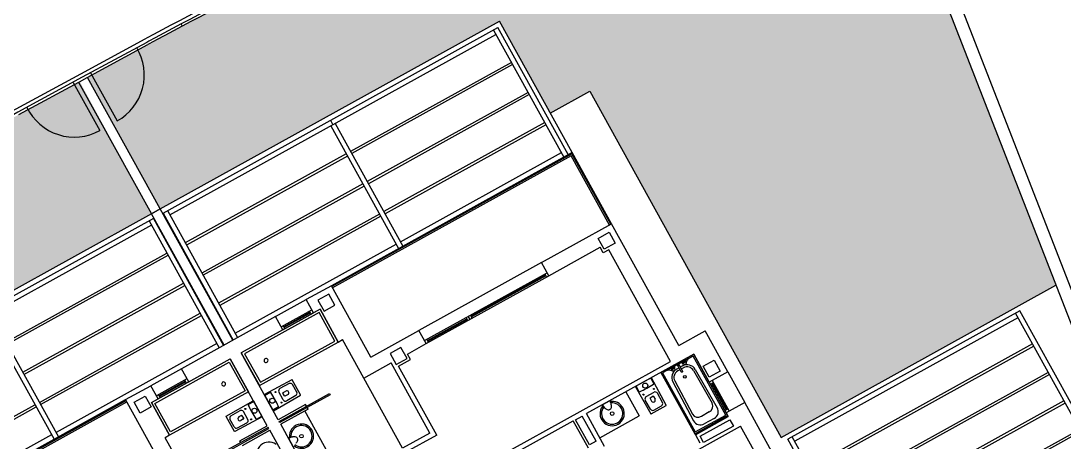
# Model space of a CAD drawing. Header units: millimetres. Extents: x 441061 to 442903, y 4515148 to 4515613.
# Drawn here: x 441847.95 to 441868.8, y 4515561.98 to 4515570.39 of the extents above; entities that cross this region are included whole.
import ezdxf

# ---------------------------------------------------------------- set-up
doc = ezdxf.new("R2010")
doc.units = ezdxf.units.MM
doc.layers.add('01_cesped', color=7, linetype='Continuous', true_color=0x659a66)
for name, color, linetype in [('01_cotas', 254, 'Continuous'), ('01_mono PRIMERA', 2, 'Continuous'), ('01_piscinas', 254, 'Continuous'), ('01_PÉRGOLAS', 254, 'Continuous')]:
    doc.layers.add(name, color=color, linetype=linetype)

# ---------------------------------------------------------------- blocks, each defined once
blk = doc.blocks.new('A$C065C7C63')
at = {"layer": '01_mono PRIMERA', "color": 254}
for p, q in [((1.407, 13.1, 0), (1.407, 9.042, 0)), ((1.707, 12.075, 0), (1.707, 9.415, 0)), ((4.419, 9.415, 0), (1.707, 9.415, 0)), ((2.582, 9.13, 0), (2.582, 9.315, 0)), ((1.407, 8.342, 0), (1.407, 9.042, 0)), ((1.407, 9.042, 0), (1.832, 9.042, 0)), ((1.762, 8.342, 0), (1.762, 9.042, 0)), ((1.832, 8.992, 0), (1.762, 8.992, 0)), ((1.79, 8.392, 0), (1.79, 8.992, 0)), ((1.804, 8.392, 0), (1.804, 8.992, 0)), ((2.582, 9.13, 0), (1.832, 9.13, 0)), ((1.832, 9.042, 0), (1.832, 9.13, 0)), ((1.832, 7.705, 0), (1.832, 9.105, 0)), ((2.582, 9.105, 0), (1.832, 9.105, 0)), ((1.832, 8.342, 0), (1.832, 9.042, 0)), ((2.556, 9.079, 0), (1.858, 9.079, 0)), ((1.858, 9.079, 0), (1.858, 7.731, 0)), ((2.093, 9.025, 0), (2.322, 9.025, 0)), ((2.556, 7.731, 0), (2.556, 9.079, 0)), ((2.582, 9.105, 0), (2.582, 9.13, 0)), ((2.582, 7.705, 0), (2.582, 9.105, 0)), ((1.952, 7.987, 0), (1.937, 8.867, 0)), ((2.117, 8.865, 0), (2.298, 8.865, 0)), ((2.463, 7.987, 0), (2.477, 8.867, 0)), ((1.993, 7.988, 0), (1.981, 8.739, 0)), ((2.421, 7.988, 0), (2.433, 8.739, 0)), ((1.407, 8.342, 0), (1.407, 7.405, 0)), ((1.407, 8.342, 0), (1.832, 8.342, 0)), ((1.832, 8.392, 0), (1.762, 8.392, 0)), ((1.832, 8.342, 0), (1.832, 7.705, 0)), ((4.282, 8.455, 0), (4.282, 7.705, 0)), ((2.846, 8.246, 0), (2.843, 8.036, 0)), ((3.069, 8.295, 0), (2.896, 8.295, 0)), ((3.119, 8.246, 0), (3.122, 8.036, 0)), ((4.282, 8.255, 0), (3.382, 8.255, 0)), ((3.382, 7.705, 0), (3.382, 8.255, 0)), ((4.382, 8.28, 0), (4.382, 7.705, 0)), ((4.382, 8.28, 0), (4.532, 8.28, 0)), ((4.532, 8.28, 0), (4.532, 7.705, 0)), ((4.582, 8.33, 0), (4.582, 7.705, 0)), ((3.072, 7.985, 0), (2.893, 7.985, 0)), ((2.942, 8.055, 0), (2.942, 8.115, 0)), ((3.012, 8.045, 0), (2.952, 8.045, 0)), ((3.022, 8.055, 0), (3.022, 8.115, 0)), ((1.858, 7.731, 0), (2.556, 7.731, 0)), ((2.041, 7.785, 0), (2.001, 7.746, 0)), ((2.041, 7.763, 0), (2.107, 7.763, 0)), ((2.041, 7.763, 0), (2.041, 7.748, 0)), ((2.041, 7.748, 0), (2.107, 7.748, 0)), ((2.141, 7.8, 0), (2.076, 7.8, 0)), ((2.141, 7.842, 0), (2.194, 7.842, 0)), ((2.141, 7.8, 0), (2.194, 7.8, 0)), ((2.194, 7.755, 0), (2.194, 7.893, 0)), ((2.22, 7.893, 0), (2.22, 7.755, 0)), ((2.22, 7.842, 0), (2.273, 7.842, 0)), ((2.22, 7.8, 0), (2.273, 7.8, 0)), ((2.273, 7.8, 0), (2.339, 7.8, 0)), ((2.373, 7.763, 0), (2.307, 7.763, 0)), ((2.307, 7.748, 0), (2.373, 7.748, 0)), ((2.373, 7.748, 0), (2.373, 7.763, 0)), ((2.374, 7.785, 0), (2.414, 7.746, 0)), ((2.816, 7.832, 0), (2.814, 7.705, 0)), ((3.148, 7.832, 0), (3.15, 7.705, 0)), ((3.736, 7.707, 0), (3.736, 7.722, 0)), ((3.817, 7.862, 0), (3.847, 7.862, 0)), ((3.929, 7.707, 0), (3.928, 7.722, 0)), ((1.832, 7.705, 0), (4.282, 7.705, 0)), ((2.582, 7.705, 0), (1.832, 7.705, 0)), ((2.307, 7.605, 0), (2.307, 5.055, 0)), ((5.937, 7.605, 0), (2.307, 7.605, 0)), ((3.926, 7.705, 0), (3.738, 7.705, 0)), ((4.532, 7.705, 0), (4.382, 7.705, 0)), ((5.837, 7.705, 0), (4.582, 7.705, 0)), ((2.007, 7.405, 0), (1.407, 7.405, 0)), ((2.007, 7.405, 0), (2.007, 4.63, 0)), ((7.107, 6.63, 0), (7.832, 6.63, 0)), ((7.207, 6.53, 0), (7.207, 4.93, 0)), ((7.207, 6.53, 0), (7.832, 6.53, 0)), ((7.832, 6.53, 0), (7.832, 4.93, 0)), ((9.182, 6.53, 0), (9.182, 4.93, 0)), ((9.732, 6.53, 0), (9.732, 4.93, 0)), ((9.982, 6.53, 0), (9.982, 4.93, 0)), ((9.982, 6.53, 0), (9.982, 4.93, 0)), ((9.732, 5.247, 0), (9.732, 5.435, 0)), ((9.575, 5.356, 0), (9.575, 5.326, 0)), ((9.73, 5.245, 0), (9.715, 5.245, 0)), ((3.607, 4.93, 0), (2.432, 4.93, 0)), ((3.607, 4.93, 0), (3.607, 4.63, 0)), ((6.407, 4.93, 0), (3.607, 4.93, 0)), ((6.407, 4.86, 0), (3.607, 4.86, 0)), ((3.657, 4.93, 0), (3.657, 4.86, 0)), ((3.657, 4.902, 0), (5.357, 4.902, 0)), ((3.657, 4.888, 0), (5.357, 4.888, 0)), ((5.357, 4.93, 0), (5.357, 4.86, 0)), ((5.407, 4.93, 0), (5.407, 4.86, 0)), ((5.457, 4.93, 0), (5.457, 4.86, 0)), ((6.357, 4.902, 0), (5.457, 4.902, 0)), ((6.357, 4.888, 0), (5.457, 4.888, 0)), ((6.357, 4.93, 0), (6.357, 4.86, 0)), ((6.837, 4.93, 0), (6.407, 4.93, 0)), ((6.407, 4.93, 0), (6.407, 4.63, 0)), ((7.832, 4.93, 0), (7.207, 4.93, 0)), ((7.832, 4.93, 0), (7.832, 4.05, 0)), ((9.107, 4.93, 0), (9.732, 4.93, 0)), ((9.107, 4.93, 0), (9.107, 4.894, 0)), ((9.107, 4.894, 0), (9.107, 4.866, 0)), ((9.107, 4.866, 0), (9.107, 4.83, 0)), ((9.107, 4.83, 0), (9.732, 4.83, 0)), ((9.732, 4.83, 0), (9.732, 3.3, 0)), ((10.607, 4.93, 0), (9.982, 4.93, 0)), ((9.982, 4.83, 0), (9.982, 3.3, 0)), ((10.607, 4.83, 0), (9.982, 4.83, 0)), ((10.607, 4.866, 0), (10.607, 4.83, 0)), ((11.882, 4.93, 0), (11.882, 4.05, 0)), ((3.607, 4.63, 0), (2.007, 4.63, 0)), ((2.007, 4.63, 0), (2.007, 3, 0)), ((2.027, 4.63, 0), (2.027, 3.02, 0)), ((2.057, 4.63, 0), (2.057, 3.05, 0)), ((3.607, 4.63, 0), (6.407, 4.63, 0)), ((7.507, 4.63, 0), (6.407, 4.63, 0)), ((7.507, 4.63, 0), (7.507, 3, 0)), ((9.605, 4.606, 0), (9.732, 4.608, 0)), ((10.109, 4.606, 0), (9.982, 4.608, 0)), ((12.207, 4.63, 0), (12.207, 3, 0)), ((9.142, 4.526, 0), (9.142, 4.354, 0)), ((9.191, 4.576, 0), (9.401, 4.58, 0)), ((9.382, 4.48, 0), (9.322, 4.48, 0)), ((9.382, 4.4, 0), (9.322, 4.4, 0)), ((9.392, 4.47, 0), (9.392, 4.41, 0)), ((9.452, 4.53, 0), (9.452, 4.35, 0)), ((10.262, 4.53, 0), (10.262, 4.35, 0)), ((10.523, 4.576, 0), (10.313, 4.58, 0)), ((10.322, 4.47, 0), (10.322, 4.41, 0)), ((10.332, 4.48, 0), (10.392, 4.48, 0)), ((10.332, 4.4, 0), (10.392, 4.4, 0)), ((10.572, 4.526, 0), (10.572, 4.354, 0)), ((9.191, 4.304, 0), (9.401, 4.3, 0)), ((9.605, 4.274, 0), (9.732, 4.272, 0)), ((10.109, 4.274, 0), (9.982, 4.272, 0)), ((10.523, 4.304, 0), (10.313, 4.3, 0)), ((7.932, 3.3, 0), (8.082, 3.3, 0)), ((8.782, 3.3, 0), (8.082, 3.3, 0)), ((8.082, 3.3, 0), (8.082, 3, 0)), ((8.782, 3.23, 0), (8.082, 3.23, 0)), ((8.132, 3.3, 0), (8.132, 3.23, 0)), ((8.732, 3.272, 0), (8.132, 3.272, 0)), ((8.732, 3.258, 0), (8.132, 3.258, 0)), ((8.732, 3.3, 0), (8.732, 3.23, 0)), ((8.782, 3.3, 0), (9.732, 3.3, 0)), ((8.782, 3.3, 0), (8.782, 3, 0)), ((10.932, 3.3, 0), (9.982, 3.3, 0)), ((10.932, 3.3, 0), (10.932, 3, 0)), ((10.932, 3.3, 0), (11.632, 3.3, 0)), ((10.932, 3.23, 0), (11.632, 3.23, 0)), ((10.982, 3.3, 0), (10.982, 3.23, 0)), ((10.982, 3.272, 0), (11.582, 3.272, 0)), ((10.982, 3.258, 0), (11.582, 3.258, 0)), ((11.582, 3.3, 0), (11.582, 3.23, 0)), ((11.632, 3.3, 0), (11.632, 3, 0)), ((11.782, 3.3, 0), (11.632, 3.3, 0)), ((2.007, 3, 0), (7.507, 3, 0)), ((2.007, 3, 0), (2.007, 0, 0)), ((2.027, 3.02, 0), (7.507, 3.02, 0)), ((2.057, 3.05, 0), (7.507, 3.05, 0)), ((2.097, 3, 0), (2.097, 0.1, 0)), ((2.197, 0.1, 0), (2.197, 3, 0)), ((5.872, 0.2), (5.872, 3)), ((5.972, 0.2), (5.972, 3)), ((7.507, 3, 0), (8.082, 3, 0)), ((8.782, 3, 0), (8.082, 3, 0)), ((8.782, 3, 0), (10.932, 3, 0)), ((9.648, 0.1, 0), (9.648, 3, 0)), ((9.748, 0.1, 0), (9.748, 3, 0)), ((9.757, 3, 0), (9.757, 0, 0)), ((9.757, 3, 0), (9.757, 0, 0)), ((9.957, 3, 0), (9.957, 0, 0)), ((9.957, 3, 0), (9.957, 0, 0)), ((9.967, 0.1, 0), (9.967, 3, 0)), ((10.067, 0.1, 0), (10.067, 3, 0)), ((10.932, 3, 0), (11.632, 3, 0)), ((12.207, 3, 0), (11.632, 3, 0)), ((17.657, 3.05, 0), (12.207, 3.05, 0)), ((17.687, 3.02, 0), (12.207, 3.02, 0)), ((17.707, 3, 0), (12.207, 3, 0)), ((13.742, 0.2), (13.742, 3)), ((13.842, 0.2), (13.842, 3)), ((5.872, 2.9), (2.197, 2.9, 0)), ((9.648, 2.9, 0), (5.972, 2.9)), ((10.067, 2.9, 0), (13.742, 2.9)), ((13.842, 2.9), (17.517, 2.9, 0)), ((2.197, 2.263, 0), (5.872, 2.263)), ((2.197, 2.213, 0), (5.872, 2.213)), ((5.972, 2.263), (9.648, 2.263, 0)), ((5.972, 2.213), (9.648, 2.213, 0)), ((13.742, 2.263), (10.067, 2.263, 0)), ((13.742, 2.213), (10.067, 2.213, 0)), ((17.517, 2.263, 0), (13.842, 2.263)), ((17.517, 2.213, 0), (13.842, 2.213)), ((2.197, 1.575, 0), (5.872, 1.575)), ((2.197, 1.525, 0), (5.872, 1.525)), ((5.972, 1.575), (9.648, 1.575, 0)), ((5.972, 1.525), (9.648, 1.525, 0)), ((13.742, 1.575), (10.067, 1.575, 0)), ((13.742, 1.525), (10.067, 1.525, 0)), ((2.197, 0.888, 0), (5.872, 0.888)), ((2.197, 0.838, 0), (5.872, 0.838)), ((5.972, 0.888), (9.648, 0.888, 0)), ((5.972, 0.838), (9.648, 0.838, 0)), ((13.742, 0.888), (10.067, 0.888, 0)), ((13.742, 0.838), (10.067, 0.838, 0)), ((9.757, 0, 0), (2.007, 0, 0)), ((9.748, 0.1, 0), (2.097, 0.1, 0)), ((9.648, 0.2, 0), (2.197, 0.2, 0)), ((5.922, 0.1), (5.922, 0.2)), ((5.922, 0.1), (5.922, 0.2)), ((9.957, 0, 0), (9.757, 0, 0)), ((9.757, 0, 0), (9.957, 0, 0)), ((9.957, 0, 0), (17.707, 0, 0)), ((9.967, 0.1, 0), (17.617, 0.1, 0)), ((10.067, 0.2, 0), (17.517, 0.2, 0))]:
    blk.add_line(p, q, dxfattribs=at)
at = {"layer": '01_mono PRIMERA', "color": 254, "elevation": 0}
for points in [[(1.832, 9.345), (2.512, 9.345), (2.512, 9.2), (1.832, 9.2)], [(8.582, 4.894), (9.732, 4.894), (9.732, 4.866), (8.582, 4.866)], [(11.132, 4.894), (9.982, 4.894), (9.982, 4.866), (11.132, 4.866)], [(9.732, 4.05), (7.932, 4.05), (7.932, 3.3), (9.732, 3.3)], [(9.682, 4), (7.982, 4), (7.982, 3.35), (9.682, 3.35)], [(9.982, 4.05), (11.782, 4.05), (11.782, 3.3), (9.982, 3.3)], [(10.032, 4), (11.732, 4), (11.732, 3.35), (10.032, 3.35)]]:
    blk.add_lwpolyline(points, close=True, dxfattribs=at)
at = {"layer": '01_mono PRIMERA', "color": 254}
for points in [[(1.782, 8.005), (1.532, 8.005), (1.532, 8.255), (1.782, 8.255), (1.782, 8.005)], [(2.382, 4.755), (2.132, 4.755), (2.132, 5.005), (2.382, 5.005), (2.382, 4.755)], [(6.887, 4.755), (7.137, 4.755), (7.137, 5.005), (6.887, 5.005), (6.887, 4.755)], [(7.632, 3.125), (7.882, 3.125), (7.882, 3.375), (7.632, 3.375), (7.632, 3.125)], [(12.082, 3.125), (11.832, 3.125), (11.832, 3.375), (12.082, 3.375), (12.082, 3.125)]]:
    blk.add_lwpolyline(points, close=True, dxfattribs=at)
at = {"layer": '01_mono PRIMERA', "color": 254, "elevation": 0, "flags": 128}
for points in [[(3.163, 7.705, 0.414214), (3.167, 7.709), (3.167, 7.71), (3.157, 8.331, 0.436396), (3.153, 8.335), (2.811, 8.335, 0.436396), (2.807, 8.331), (2.797, 7.71), (2.797, 7.709, 0.414214), (2.801, 7.705)], [(9.732, 4.621, 0.414214), (9.728, 4.625), (9.727, 4.625), (9.107, 4.615, 0.436396), (9.102, 4.611), (9.102, 4.269, 0.436396), (9.107, 4.265), (9.727, 4.255), (9.728, 4.255, 0.414214), (9.732, 4.259)], [(9.982, 4.621, -0.414214), (9.986, 4.625), (9.987, 4.625), (10.608, 4.615, -0.436396), (10.612, 4.611), (10.612, 4.269, -0.436396), (10.608, 4.265), (9.987, 4.255), (9.986, 4.255, -0.414214), (9.982, 4.259)]]:
    blk.add_lwpolyline(points, format="xyb", close=True, dxfattribs=at)
at = {"layer": '01_mono PRIMERA', "color": 254}
for points in [[(7.107, 6.63), (7.107, 5.055), (6.837, 5.055), (6.837, 4.93)], [(2.307, 5.055), (2.432, 5.055), (2.432, 4.93)], [(7.932, 3.3), (7.932, 4.05), (7.832, 4.05)], [(11.782, 3.3), (11.782, 4.05), (11.882, 4.05)]]:
    blk.add_lwpolyline(points, dxfattribs=at)
for centre, radius in [((2.207, 8.015, 0), 0.0275), ((2.862, 7.925, 0), 0.01), ((3.102, 7.925, 0), 0.01), ((3.832, 7.953, 0), 0.036), ((2.982, 7.785, 0), 0.051), ((9.485, 5.341, 0), 0.036), ((9.512, 4.56, 0), 0.01), ((9.652, 4.44, 0), 0.051), ((10.062, 4.44, 0), 0.051), ((10.202, 4.56, 0), 0.01), ((9.512, 4.32, 0), 0.01), ((10.202, 4.32, 0), 0.01)]:
    blk.add_circle(centre, radius, dxfattribs=at)
for centre, radius, start, end in [((2.091, 8.871, 0), 0.154, 89.317, 181.6763), ((2.324, 8.871, 0), 0.154, 358.3237, 90.683), ((2.114, 8.733, 0), 0.132, 88.598, 177.0747), ((2.301, 8.733, 0), 0.132, 2.9253, 91.402), ((2.896, 8.245, 0), 0.05, 90, 179.076), ((2.982, 8.115, 0), 0.04, 0, 180), ((3.069, 8.245, 0), 0.05, 0.924, 90), ((3.832, 7.953, 0), 0.243, 294.8749, 245.1251), ((3.832, 7.953, 0), 0.213, 292.0656, 248.0564), ((2.141, 7.99, 0), 0.19, 180.9132, 270), ((2.141, 7.99, 0), 0.148, 180.8545, 270), ((2.273, 7.99, 0), 0.148, 270, 359.079), ((2.273, 7.99, 0), 0.19, 270, 359.0249), ((2.893, 8.035, 0), 0.05, 179.076, 270), ((2.952, 8.055, 0), 0.01, 180, 270), ((3.012, 8.055, 0), 0.01, 270, 0), ((3.072, 8.035, 0), 0.05, 270, 0.924), ((1.965, 7.781, 0), 0.05, 270, 314.9968), ((2.076, 7.75, 0), 0.05, 90, 135), ((2.107, 7.755, 0), 0.017, 206.179, 153.821), ((2.107, 7.755, 0), 0.0075, 270, 90), ((2.207, 7.755, 0), 0.019, 133.1736, 46.8264), ((2.207, 7.755, 0), 0.013, 180, 0), ((2.307, 7.755, 0), 0.017, 26.179, 333.821), ((2.307, 7.755, 0), 0.0075, 90, 270), ((2.339, 7.75, 0), 0.05, 45.1537, 90), ((2.449, 7.781, 0), 0.05, 224.9908, 270), ((2.823, 7.832, 0), 0.007, 93.0641, 179.076), ((2.982, 4.861, 0), 2.982, 86.9359, 93.0641), ((3.141, 7.832, 0), 0.007, 0.924, 86.9359), ((3.723, 7.721, 0), 0.0128, 3.786, 59.4709), ((4.028, 7.708, 0), 0.279, 163.1835, 180.617), ((3.898, 7.747, 0), 0.143, 134.3044, 163.1835), ((3.832, 7.814, 0), 0.0498, 107.9532, 134.3044), ((3.832, 7.814, 0), 0.0498, 45.6956, 72.5904), ((3.767, 7.747, 0), 0.143, 16.8165, 45.6956), ((3.637, 7.708, 0), 0.279, 359.383, 16.8165), ((3.941, 7.721, 0), 0.0128, 120.5291, 176.214), ((3.738, 7.708, 0), 0.0027, 186.6841, 270), ((3.926, 7.708, 0), 0.0027, 270, 353.3159), ((9.485, 5.341, 0), 0.243, 24.8749, 335.1251), ((9.485, 5.341, 0), 0.213, 21.9436, 337.9344), ((10.23, 5.341, 0), 0.243, 204.8749, 155.1251), ((9.623, 5.341, 0), 0.0498, 135.6956, 162.0468), ((9.623, 5.341, 0), 0.0498, 197.4096, 224.3044), ((9.69, 5.276, 0), 0.143, 106.8165, 135.6956), ((9.69, 5.406, 0), 0.143, 224.3044, 253.1835), ((9.729, 5.537, 0), 0.279, 253.1835, 270.617), ((9.716, 5.232, 0), 0.0128, 93.786, 149.4709), ((9.73, 5.247, 0), 0.0027, 276.6841, 0), ((12.576, 4.44, 0), 2.982, 176.9359, 183.0641), ((9.605, 4.599, 0), 0.007, 90.924, 176.9359), ((10.109, 4.599, 0), 0.007, 3.0641, 89.076), ((7.138, 4.44, 0), 2.982, 356.9359, 3.0641), ((9.192, 4.526, 0), 0.05, 90.924, 180), ((9.322, 4.44, 0), 0.04, 90, 270), ((9.382, 4.47, 0), 0.01, 360, 90), ((9.382, 4.41, 0), 0.01, 270, 360), ((9.402, 4.53, 0), 0.05, 360, 90.924), ((10.312, 4.53, 0), 0.05, 89.076, 180), ((10.332, 4.47, 0), 0.01, 90, 180), ((10.332, 4.41, 0), 0.01, 180, 270), ((10.392, 4.44, 0), 0.04, 270, 90), ((10.522, 4.526, 0), 0.05, 0, 89.076), ((9.192, 4.354, 0), 0.05, 180, 269.076), ((9.402, 4.35, 0), 0.05, 269.076, 360), ((9.605, 4.281, 0), 0.007, 183.0641, 269.076), ((10.109, 4.281, 0), 0.007, 270.924, 356.9359), ((10.312, 4.35, 0), 0.05, 180, 270.924), ((10.522, 4.354, 0), 0.05, 270.924, 0), ((9.373, 3.675, 0), 0.04, 0.0137, 180.0137), ((9.373, 3.675, 0), 0.04, 180.0137, 0.0137), ((10.342, 3.675, 0), 0.04, 359.9863, 179.9863), ((10.342, 3.675, 0), 0.04, 179.9863, 359.9863)]:
    blk.add_arc(centre, radius, start, end, dxfattribs=at)
at = {"layer": '01_mono PRIMERA', "color": 254, "extrusion": (0, 0, -1)}
blk.add_ellipse((2.207, 7.893, 0), major_axis=(-0.013, 0), ratio=0.955769, start_param=0, end_param=3.141593, dxfattribs=at)
blk = doc.blocks.new('A$C3397442D')
at = {"layer": '01_cotas'}
for p, q in [((0, 4.7), (0, 0)), ((0, 4.7), (5.3, 4.7)), ((0.1, 4.7), (0.1, 0)), ((0.1, 4.6), (5.2, 4.6)), ((5.2, 4.7), (5.2, 0)), ((5.3, 4.7), (5.3, 0)), ((0.1, 4), (5.2, 4)), ((0.1, 3.95), (5.2, 3.95)), ((0.1, 3.35), (5.2, 3.35)), ((0.1, 3.3), (5.2, 3.3)), ((0.1, 2.7), (5.2, 2.7)), ((0.1, 2.65), (5.2, 2.65)), ((0.1, 2.05), (5.2, 2.05)), ((0.1, 2), (5.2, 2)), ((0.1, 1.4), (5.2, 1.4)), ((0.1, 1.35), (5.2, 1.35)), ((0.1, 0.75), (5.2, 0.75)), ((0.1, 0.7), (5.2, 0.7)), ((0.1, 0.1), (5.2, 0.1)), ((0, 0), (5.3, 0))]:
    blk.add_line(p, q, dxfattribs=at)

msp = doc.modelspace()

# ---------------------------------------------------------------- hatches: boundary and pattern name
at = {"layer": '01_cesped', "true_color": 0xc1d7c2}
h = msp.add_hatch(color=9, dxfattribs=at)
h.dxf.hatch_style = 1
h.paths.add_polyline_path([(441849.28, 4515569.263), (441850.734, 4515566.636), (441857.515, 4515570.389), (441858.532, 4515568.551), (441859.319, 4515568.987), (441863.146, 4515562.071), (441868.64, 4515565.111), (441864.244, 4515576.399), (441863.348, 4515576.043), (441862.723, 4515575.786), (441861.049, 4515575.085), (441859.552, 4515574.428), (441858.197, 4515573.812), (441856.54, 4515573.027), (441854.8, 4515572.16), (441852.763, 4515571.117), (441850.51, 4515569.931)])
h = msp.add_hatch(color=9, dxfattribs=at)
h.dxf.hatch_style = 1
h.paths.add_polyline_path([(441846.548, 4515543.922), (441846.819, 4515544.072), (441843.022, 4515550.935), (441847.834, 4515553.598), (441844.007, 4515560.514), (441844.794, 4515560.95), (441843.778, 4515562.787), (441850.559, 4515566.539), (441849.126, 4515569.18), (441847.87, 4515568.499), (441846.367, 4515567.662), (441844.609, 4515566.684), (441843.076, 4515565.836), (441841.684, 4515565.065), (441840.022, 4515564.145), (441838.997, 4515563.579), (441837.904, 4515562.975), (441836.45, 4515562.171)])

# ---------------------------------------------------------------- linework, layer by layer
at = {"layer": '01_piscinas'}
for p, q in [((441864.477, 4515576.491), (441872.136, 4515556.821)), ((441864.244, 4515576.399), (441871.813, 4515556.963)), ((441851.152, 4515570.329, 0), (441851.176, 4515570.285)), ((441849.198, 4515569.219), (441850.487, 4515569.918)), ((441849.343, 4515569.355), (441849.875, 4515568.394)), ((441847.909, 4515568.52), (441849.192, 4515569.216)), ((441848.992, 4515569.164), (441849.525, 4515568.2)), ((441849.104, 4515569.168, 0), (441850.559, 4515566.539, 0)), ((441849.192, 4515569.216), (441849.198, 4515569.219)), ((441850.734, 4515566.636, 0), (441849.28, 4515569.263, 0)), ((441858.532, 4515568.551), (441859.319, 4515568.987)), ((441859.319, 4515568.987), (441863.146, 4515562.071)), ((441863.146, 4515562.071), (441868.64, 4515565.111))]:
    msp.add_line(p, q, dxfattribs=at)
for points in [[(441897.872, 4515584.322, 0.016487), (441894.011, 4515583.992, 0.014757), (441886.573, 4515582.885, 0.006475), (441880.796, 4515581.582, 0.008166), (441873.562, 4515579.727, 0.021654), (441864.443, 4515576.612, 0.020322), (441856.159, 4515572.981, 0.00713), (441850.601, 4515570.121, 0.000222), (441850.429, 4515570.029), (441849.14, 4515569.33), (441847.851, 4515568.631, 0.002681), (441845.798, 4515567.485), (441838.897, 4515563.666), (441836.282, 4515562.223), (441828.367, 4515557.855), (441823.424, 4515555.116), (441810.255, 4515547.817), (441810.141, 4515547.753), (441820.923, 4515529.756)], [(441897.87, 4515584.247, 0.016462), (441894.02, 4515583.918, 0.014755), (441886.587, 4515582.812, 0.006474), (441880.814, 4515581.509, 0.008165), (441873.583, 4515579.655, 0.021653), (441864.47, 4515576.542, 0.020322), (441856.192, 4515572.914, 0.00713), (441850.636, 4515570.055, 0.000222), (441850.464, 4515569.963), (441849.175, 4515569.264), (441847.887, 4515568.565, 0.002681), (441845.835, 4515567.419), (441838.933, 4515563.6), (441836.318, 4515562.157), (441828.404, 4515557.79), (441823.461, 4515555.05), (441810.292, 4515547.751), (441810.245, 4515547.725), (441820.987, 4515529.795)]]:
    msp.add_lwpolyline(points, format="xyb", dxfattribs=at)
for centre, radius, start, end in [((441953.669, 4515376.657), 219.082, 116.41314, 118.0471), ((441953.669, 4515376.657), 219.082, 118.04711, 118.09783), ((441953.669, 4515376.657), 219.082, 118.04711, 118.09783), ((441849.367, 4515569.313), 1.05, 298.9586, 31.1205), ((441849.017, 4515569.119), 1.05, 205.66, 298.9586)]:
    msp.add_arc(centre, radius, start, end, dxfattribs=at)

# ---------------------------------------------------------------- block references
at = {"layer": '01_mono PRIMERA', "rotation": 208.9585834486982}
msp.add_blockref('A$C065C7C63', (441859.271, 4515571.36, 0), dxfattribs=at)
at = {"layer": '01_PÉRGOLAS', "rotation": 208.9585996020571}
msp.add_blockref('A$C3397442D', (441867.919, 4515564.598), dxfattribs=at)

doc.saveas('drawing.dxf')
